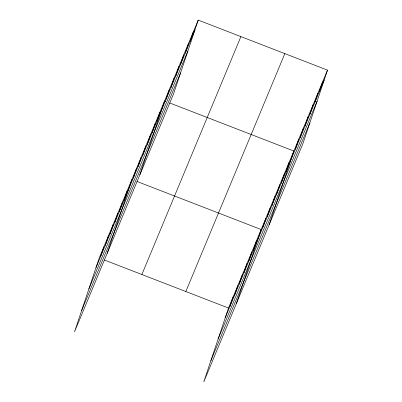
<?xml version="1.0" encoding="UTF-8"?>
<svg xmlns="http://www.w3.org/2000/svg" width="402" height="402" viewBox="0 0 402 402"><rect width="100%" height="100%" fill="white"/><g stroke="black" fill="none" stroke-linecap="round" stroke-linejoin="round"><path stroke-width="0.6" d="M100.616 256.551L103.882 246.793M105.284 245.336L108.55 235.577M109.952 234.12L113.218 224.361M114.62 222.904L117.886 213.145M119.288 211.688L122.555 201.93M123.957 200.472L127.223 190.714M107.173 253.36L131.891 179.498L133.027 179.94M133.293 178.041L136.559 168.282M137.961 166.825L141.228 157.066M142.63 155.609L145.896 145.851M147.298 144.393L150.564 134.635M151.966 133.178L155.232 123.419M156.634 121.962L159.895 112.203M139.851 174.85L164.564 100.987L165.704 101.43M166.111 99.193L169.378 89.435M170.92 87.636L174.187 77.877M175.729 76.084L178.996 66.32M180.538 64.526L183.804 54.767M185.347 52.969L188.613 43.21M190.156 41.416L193.422 31.657M198.231 20.1L173.518 93.962L74.501 331.871L99.214 258.009L198.231 20.1L327.499 70.129L302.786 143.991L203.769 381.9L228.482 308.038L327.499 70.129M229.884 306.58L233.15 296.822M234.552 295.364L237.818 285.606M239.22 284.149L242.486 274.39M243.888 272.933L247.155 263.174M248.557 261.717L251.823 251.959M253.225 250.501L256.491 240.743M236.441 303.389L261.159 229.527L137.007 181.478M262.561 228.07L265.828 218.311M267.229 216.854L270.496 207.095M271.898 205.638L275.164 195.88M276.566 194.422L279.832 184.664M281.234 183.206L284.5 173.448M285.902 171.991L289.169 162.232M269.119 224.879L293.832 151.016L169.684 102.972M295.38 149.222L298.646 139.464M300.188 137.665L303.455 127.906M304.997 126.112L308.264 116.349M309.806 114.555L313.073 104.796M314.615 102.997L317.881 93.239M319.424 91.445L322.69 81.686M95.947 267.767L194.965 29.859M88.872 288.922L187.89 51.014M81.576 310.716L180.598 72.807M141.871 274.516L240.893 36.607M185.824 291.525L284.842 53.622M225.215 317.796L324.233 79.887M218.14 338.951L317.158 101.043M210.844 360.745L309.867 122.836M104.334 259.988L228.482 308.038"/></g></svg>
